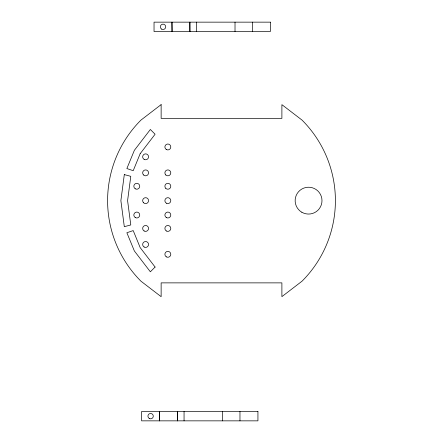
<?xml version="1.0" encoding="UTF-8"?>
<svg xmlns="http://www.w3.org/2000/svg" width="443" height="443" viewBox="0 0 443 443"><rect width="100%" height="100%" fill="white"/><g stroke="black" fill="none" stroke-linecap="round" stroke-linejoin="round"><path stroke-width="0.66" d="M172.1 31.525L171.95 22.15L172.022 31.525M159.679 420.85L159.53 411.475L159.596 420.85M189.936 31.525L189.87 22.15L189.87 31.525M177.516 420.85L177.449 411.475L177.449 420.85M252.394 22.15L252.394 31.525M239.968 411.475L239.968 420.85M235.017 22.15L235.017 31.525M222.591 411.475L222.591 420.85M196.482 22.15L196.482 31.525M184.055 411.475L184.055 420.85M124.306 174.597L120.878 200.646L124.306 226.689L130.785 224.955L127.59 200.646L130.785 176.336L124.306 174.597M140.171 153.682L133.216 170.699L126.864 168.545L134.362 150.327L150.354 129.483L155.094 134.229L140.171 153.682M155.094 267.057L150.354 271.803L134.362 250.959L126.864 232.741L133.216 230.587L140.171 247.604L155.094 267.057M161.136 104.614L140.963 120.092A113.912 113.912 0 0 0 140.963 281.194L161.136 296.672L161.136 282.872L281.892 282.872L281.892 296.644L302.043 281.178A113.89 113.89 0 0 0 302.043 120.108L281.892 104.648L281.892 118.414L161.136 118.414L161.136 104.614M270.363 22.15L154.037 22.15L154.037 31.525L270.363 31.525L270.363 22.15M257.937 411.475L141.61 411.475L141.61 420.85L257.937 420.85L257.937 411.475M166.363 256.868A2.951 2.951 0 0 0 170.793 254.315A2.951 2.951 0 0 0 166.363 251.757A2.951 2.951 0 0 0 166.363 256.868M166.363 230.98A2.951 2.951 0 0 0 170.793 228.427A2.951 2.951 0 0 0 166.363 225.869A2.951 2.951 0 0 0 166.363 230.98M144.136 247.022A2.951 2.951 0 0 0 148.56 244.464A2.951 2.951 0 0 0 144.136 241.911A2.951 2.951 0 0 0 144.136 247.022M144.136 230.98A2.951 2.951 0 0 0 148.56 228.427A2.951 2.951 0 0 0 144.136 225.869A2.951 2.951 0 0 0 144.136 230.98M135.237 217.541A2.951 2.951 0 0 0 139.733 215.104A2.951 2.951 0 0 0 135.375 212.43A2.951 2.951 0 0 0 135.237 217.541M143.543 202.75A2.951 2.951 0 0 0 148.466 201.382A2.951 2.951 0 0 0 144.822 197.799A2.951 2.951 0 0 0 143.543 202.75M135.303 188.818A2.951 2.951 0 0 0 139.733 186.265A2.951 2.951 0 0 0 135.303 183.707A2.951 2.951 0 0 0 135.303 188.818M166.363 217.579A2.951 2.951 0 0 0 170.793 215.027A2.951 2.951 0 0 0 166.363 212.468A2.951 2.951 0 0 0 166.363 217.579M166.363 203.199A2.951 2.951 0 0 0 170.793 200.646A2.951 2.951 0 0 0 166.363 198.087A2.951 2.951 0 0 0 166.363 203.199M165.754 188.353A2.951 2.951 0 0 0 170.693 187.029A2.951 2.951 0 0 0 167.077 183.413A2.951 2.951 0 0 0 165.754 188.353M165.754 174.946A2.951 2.951 0 0 0 170.693 173.628A2.951 2.951 0 0 0 167.077 170.012A2.951 2.951 0 0 0 165.754 174.946M143.521 174.946A2.951 2.951 0 0 0 148.46 173.628A2.951 2.951 0 0 0 144.844 170.012A2.951 2.951 0 0 0 143.521 174.946M144.136 159.38A2.951 2.951 0 0 0 148.56 156.822A2.951 2.951 0 0 0 144.136 154.264A2.951 2.951 0 0 0 144.136 159.38M166.363 149.529A2.951 2.951 0 0 0 170.793 146.971A2.951 2.951 0 0 0 166.363 144.418A2.951 2.951 0 0 0 166.363 149.529M301.86 212.263A13.417 13.417 0 0 0 321.989 200.646A13.417 13.417 0 0 0 301.86 189.023A13.417 13.417 0 0 0 301.86 212.263M149.269 418.469A2.686 2.686 0 0 0 153.289 416.143A2.686 2.686 0 0 0 149.269 413.817A2.686 2.686 0 0 0 149.269 418.469M161.689 29.144A2.686 2.686 0 0 0 165.715 26.818A2.686 2.686 0 0 0 161.689 24.492A2.686 2.686 0 0 0 161.689 29.144"/></g></svg>
